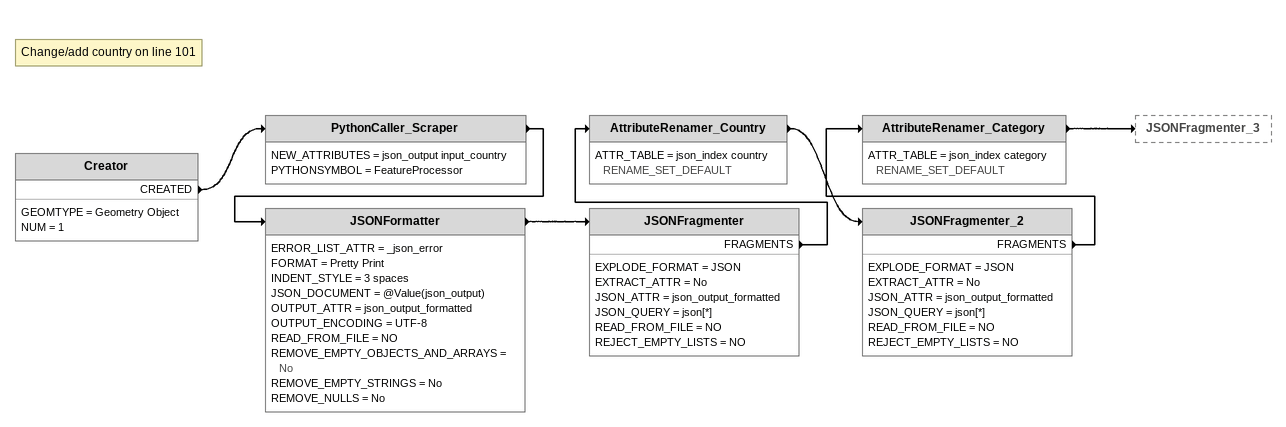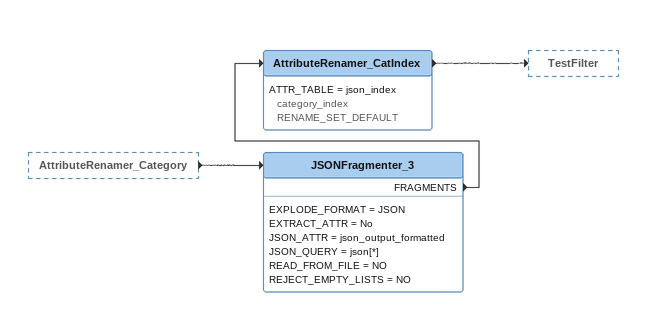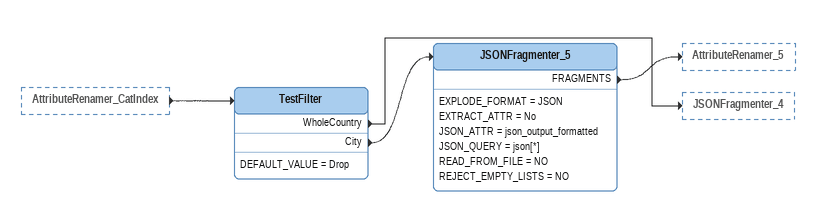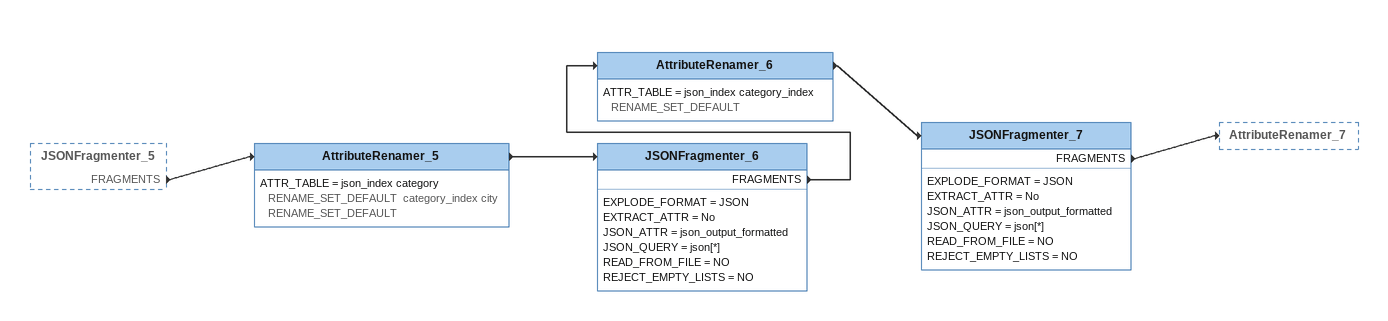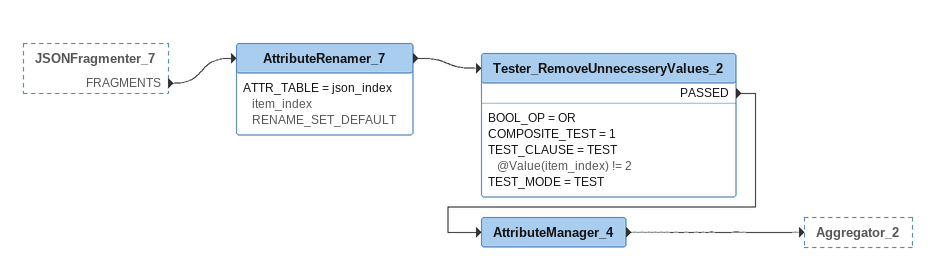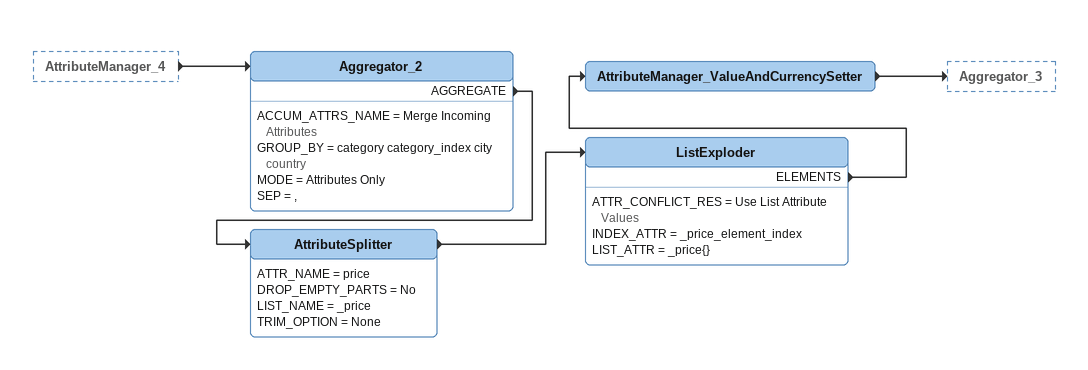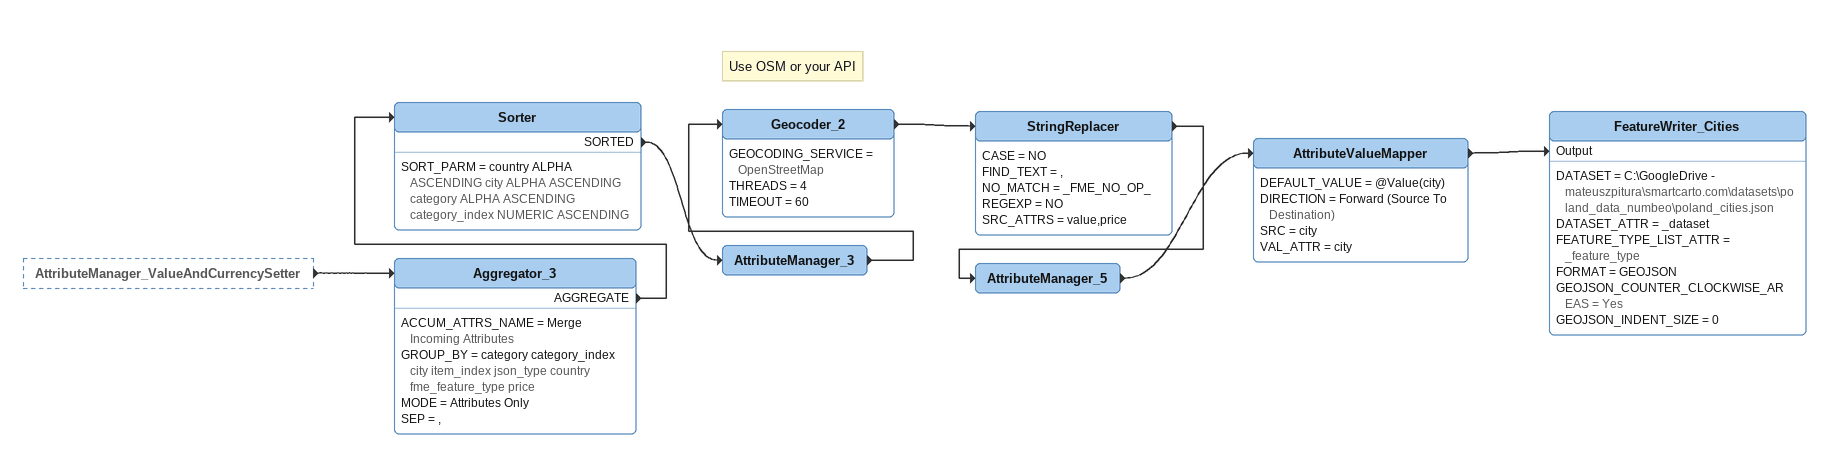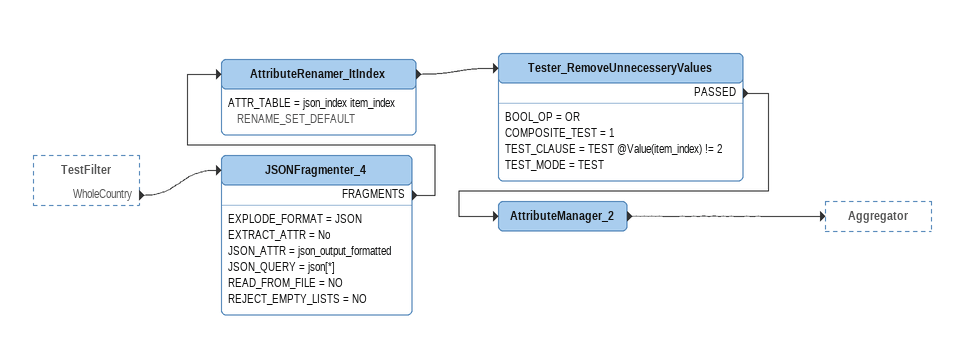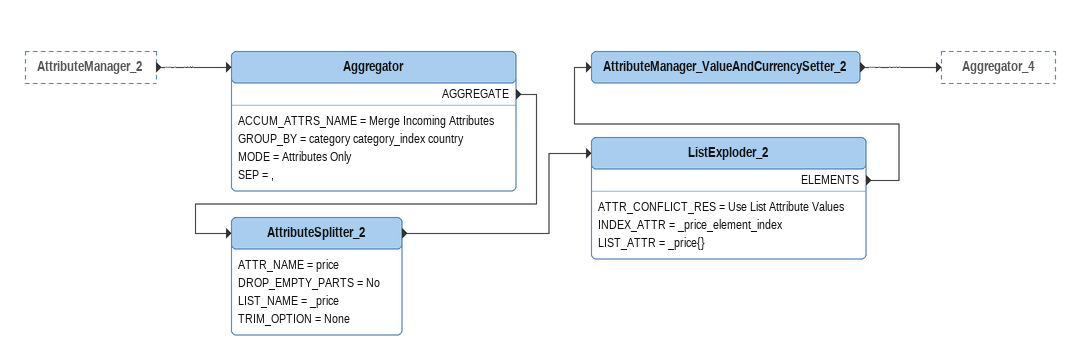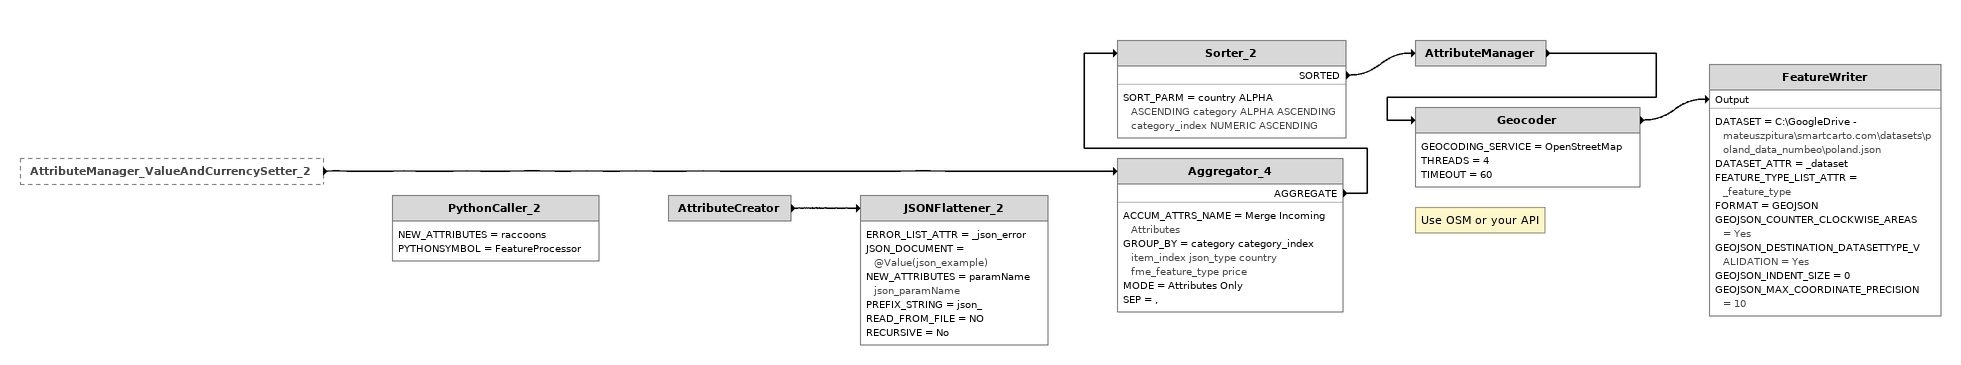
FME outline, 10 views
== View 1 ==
Creator
    GEOMTYPE = Geometry Object
    NUM = 1
    CREATED -> PythonCaller_Scraper
Note: Change/add country on line 101
PythonCaller_Scraper
    NEW_ATTRIBUTES = json_output input_country
    PYTHONSYMBOL = FeatureProcessor
    -> JSONFormatter
JSONFormatter
    ERROR_LIST_ATTR = _json_error
    FORMAT = Pretty Print
    INDENT_STYLE = 3 spaces
    JSON_DOCUMENT = @Value(json_output)
    OUTPUT_ATTR = json_output_formatted
    OUTPUT_ENCODING = UTF-8
    READ_FROM_FILE = NO
    REMOVE_EMPTY_OBJECTS_AND_ARRAYS = No
    REMOVE_EMPTY_STRINGS = No
    REMOVE_NULLS = No
    -> JSONFragmenter
JSONFragmenter
    EXPLODE_FORMAT = JSON
    EXTRACT_ATTR = No
    JSON_ATTR = json_output_formatted
    JSON_QUERY = json[*]
    READ_FROM_FILE = NO
    REJECT_EMPTY_LISTS = NO
    FRAGMENTS -> AttributeRenamer_Country
AttributeRenamer_Country
    ATTR_TABLE = json_index country RENAME_SET_DEFAULT
    -> JSONFragmenter_2
JSONFragmenter_2
    EXPLODE_FORMAT = JSON
    EXTRACT_ATTR = No
    JSON_ATTR = json_output_formatted
    JSON_QUERY = json[*]
    READ_FROM_FILE = NO
    REJECT_EMPTY_LISTS = NO
    FRAGMENTS -> AttributeRenamer_Category
AttributeRenamer_Category
    ATTR_TABLE = json_index category RENAME_SET_DEFAULT
    -> JSONFragmenter_3

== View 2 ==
AttributeRenamer_Category [outside]
    -> JSONFragmenter_3
JSONFragmenter_3
    EXPLODE_FORMAT = JSON
    EXTRACT_ATTR = No
    JSON_ATTR = json_output_formatted
    JSON_QUERY = json[*]
    READ_FROM_FILE = NO
    REJECT_EMPTY_LISTS = NO
    FRAGMENTS -> AttributeRenamer_CatIndex
AttributeRenamer_CatIndex
    ATTR_TABLE = json_index category_index RENAME_SET_DEFAULT
    -> TestFilter

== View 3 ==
AttributeRenamer_CatIndex [outside]
    -> TestFilter
TestFilter
    DEFAULT_VALUE = Drop
    WholeCountry -> JSONFragmenter_4
    City -> JSONFragmenter_5
JSONFragmenter_5
    EXPLODE_FORMAT = JSON
    EXTRACT_ATTR = No
    JSON_ATTR = json_output_formatted
    JSON_QUERY = json[*]
    READ_FROM_FILE = NO
    REJECT_EMPTY_LISTS = NO
    FRAGMENTS -> AttributeRenamer_5

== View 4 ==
JSONFragmenter_5 [outside]
    FRAGMENTS -> AttributeRenamer_5
AttributeRenamer_5
    ATTR_TABLE = json_index category RENAME_SET_DEFAULT  category_index city RENAME_SET_DEFAULT
    -> JSONFragmenter_6
JSONFragmenter_6
    EXPLODE_FORMAT = JSON
    EXTRACT_ATTR = No
    JSON_ATTR = json_output_formatted
    JSON_QUERY = json[*]
    READ_FROM_FILE = NO
    REJECT_EMPTY_LISTS = NO
    FRAGMENTS -> AttributeRenamer_6
AttributeRenamer_6
    ATTR_TABLE = json_index category_index RENAME_SET_DEFAULT
    -> JSONFragmenter_7
JSONFragmenter_7
    EXPLODE_FORMAT = JSON
    EXTRACT_ATTR = No
    JSON_ATTR = json_output_formatted
    JSON_QUERY = json[*]
    READ_FROM_FILE = NO
    REJECT_EMPTY_LISTS = NO
    FRAGMENTS -> AttributeRenamer_7

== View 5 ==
JSONFragmenter_7 [outside]
    FRAGMENTS -> AttributeRenamer_7
AttributeRenamer_7
    ATTR_TABLE = json_index item_index RENAME_SET_DEFAULT
    -> Tester_RemoveUnnecesseryValues_2
Tester_RemoveUnnecesseryValues_2
    BOOL_OP = OR
    COMPOSITE_TEST = 1
    TEST_CLAUSE = TEST @Value(item_index) != 2
    TEST_MODE = TEST
    PASSED -> AttributeManager_4
AttributeManager_4
    -> Aggregator_2

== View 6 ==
AttributeManager_4 [outside]
    -> Aggregator_2
Aggregator_2
    ACCUM_ATTRS_NAME = Merge Incoming Attributes
    GROUP_BY = category category_index city country
    MODE = Attributes Only
    SEP = ,
    AGGREGATE -> AttributeSplitter
AttributeSplitter
    ATTR_NAME = price
    DROP_EMPTY_PARTS = No
    LIST_NAME = _price
    TRIM_OPTION = None
    -> ListExploder
ListExploder
    ATTR_CONFLICT_RES = Use List Attribute Values
    INDEX_ATTR = _price_element_index
    LIST_ATTR = _price{}
    ELEMENTS -> AttributeManager_ValueAndCurrencySetter
AttributeManager_ValueAndCurrencySetter
    -> Aggregator_3

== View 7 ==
AttributeManager_ValueAndCurrencySetter [outside]
    -> Aggregator_3
Aggregator_3
    ACCUM_ATTRS_NAME = Merge Incoming Attributes
    GROUP_BY = category category_index city item_index json_type country fme_feature_type price
    MODE = Attributes Only
    SEP = ,
    AGGREGATE -> Sorter
Sorter
    SORT_PARM = country ALPHA ASCENDING city ALPHA ASCENDING category ALPHA ASCENDING category_index NUMERIC ASCENDING
    SORTED -> AttributeManager_3
AttributeManager_3
    -> Geocoder_2
Note: Use OSM or your API
Geocoder_2
    GEOCODING_SERVICE = OpenStreetMap
    THREADS = 4
    TIMEOUT = 60
    -> StringReplacer
StringReplacer
    CASE = NO
    FIND_TEXT = ,
    NO_MATCH = _FME_NO_OP_
    REGEXP = NO
    SRC_ATTRS = value,price
    -> AttributeManager_5
AttributeManager_5
    -> AttributeValueMapper
AttributeValueMapper
    DEFAULT_VALUE = @Value(city)
    DIRECTION = Forward (Source To Destination)
    SRC = city
    VAL_ATTR = city
    -> FeatureWriter_Cities [Output]
FeatureWriter_Cities
    DATASET = C:\GoogleDrive - mateuszpitura\smartcarto.com\datasets\poland_data_numbeo\poland_cities.json
    DATASET_ATTR = _dataset
    FEATURE_TYPE_LIST_ATTR = _feature_type
    FORMAT = GEOJSON
    GEOJSON_COUNTER_CLOCKWISE_AREAS = Yes
    GEOJSON_INDENT_SIZE = 0

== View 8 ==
TestFilter [outside]
    WholeCountry -> JSONFragmenter_4
JSONFragmenter_4
    EXPLODE_FORMAT = JSON
    EXTRACT_ATTR = No
    JSON_ATTR = json_output_formatted
    JSON_QUERY = json[*]
    READ_FROM_FILE = NO
    REJECT_EMPTY_LISTS = NO
    FRAGMENTS -> AttributeRenamer_ItIndex
AttributeRenamer_ItIndex
    ATTR_TABLE = json_index item_index RENAME_SET_DEFAULT
    -> Tester_RemoveUnnecesseryValues
Tester_RemoveUnnecesseryValues
    BOOL_OP = OR
    COMPOSITE_TEST = 1
    TEST_CLAUSE = TEST @Value(item_index) != 2
    TEST_MODE = TEST
    PASSED -> AttributeManager_2
AttributeManager_2
    -> Aggregator

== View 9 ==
AttributeManager_2 [outside]
    -> Aggregator
Aggregator
    ACCUM_ATTRS_NAME = Merge Incoming Attributes
    GROUP_BY = category category_index country
    MODE = Attributes Only
    SEP = ,
    AGGREGATE -> AttributeSplitter_2
AttributeSplitter_2
    ATTR_NAME = price
    DROP_EMPTY_PARTS = No
    LIST_NAME = _price
    TRIM_OPTION = None
    -> ListExploder_2
ListExploder_2
    ATTR_CONFLICT_RES = Use List Attribute Values
    INDEX_ATTR = _price_element_index
    LIST_ATTR = _price{}
    ELEMENTS -> AttributeManager_ValueAndCurrencySetter_2
AttributeManager_ValueAndCurrencySetter_2
    -> Aggregator_4

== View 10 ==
AttributeManager_ValueAndCurrencySetter_2 [outside]
    -> Aggregator_4
Aggregator_4
    ACCUM_ATTRS_NAME = Merge Incoming Attributes
    GROUP_BY = category category_index item_index json_type country fme_feature_type price
    MODE = Attributes Only
    SEP = ,
    AGGREGATE -> Sorter_2
Sorter_2
    SORT_PARM = country ALPHA ASCENDING category ALPHA ASCENDING category_index NUMERIC ASCENDING
    SORTED -> AttributeManager
AttributeManager
    -> Geocoder
Note: Use OSM or your API
Geocoder
    GEOCODING_SERVICE = OpenStreetMap
    THREADS = 4
    TIMEOUT = 60
    -> FeatureWriter [Output]
FeatureWriter
    DATASET = C:\GoogleDrive - mateuszpitura\smartcarto.com\datasets\poland_data_numbeo\poland.json
    DATASET_ATTR = _dataset
    FEATURE_TYPE_LIST_ATTR = _feature_type
    FORMAT = GEOJSON
    GEOJSON_COUNTER_CLOCKWISE_AREAS = Yes
    GEOJSON_DESTINATION_DATASETTYPE_VALIDATION = Yes
    GEOJSON_INDENT_SIZE = 0
    GEOJSON_MAX_COORDINATE_PRECISION = 10
PythonCaller_2
    NEW_ATTRIBUTES = raccoons
    PYTHONSYMBOL = FeatureProcessor
AttributeCreator
    -> JSONFlattener_2
JSONFlattener_2
    ERROR_LIST_ATTR = _json_error
    JSON_DOCUMENT = @Value(json_example)
    NEW_ATTRIBUTES = paramName json_paramName
    PREFIX_STRING = json_
    READ_FROM_FILE = NO
    RECURSIVE = No
